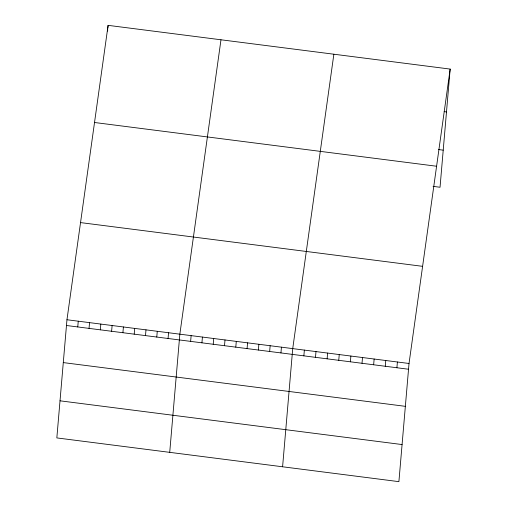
<?xml version="1.0" encoding="UTF-8"?>
<svg xmlns="http://www.w3.org/2000/svg" width="507" height="507" viewBox="0 0 507 507"><rect width="100%" height="100%" fill="white"/><g stroke="black" fill="none" stroke-linecap="round" stroke-linejoin="round"><path stroke-width="0.76" d="M66.962 319.746L56.835 437.915L398.901 481.65L409.029 363.481L450.165 69.085L108.099 25.35L66.962 319.746L409.029 363.481M77.761 326.945L78.255 321.191M107.604 31.104L107.731 29.666M107.852 28.227L108.099 25.35M89.048 328.384L89.543 322.629M100.335 329.829L100.83 324.074M111.622 331.274L112.117 325.519M122.909 332.719L123.404 326.958M134.203 334.157L134.691 328.403M145.49 335.602L145.984 329.848M156.777 337.047L157.271 331.293M168.064 338.492L168.558 332.731M169.718 452.345L179.846 334.176L220.982 39.78M190.638 341.376L191.133 335.621M201.932 342.821L202.42 337.066M213.219 344.266L213.713 338.505M224.506 345.704L225 339.95M235.793 347.149L236.287 341.395M247.08 348.594L247.574 342.84M258.367 350.039L258.862 344.278M269.661 351.478L270.149 345.723M280.948 352.923L281.442 347.168M282.595 466.776L292.729 348.613L333.866 54.217M303.864 355.857L304.358 350.096M315.493 357.34L315.988 351.585M327.123 358.829L327.617 353.075M338.758 360.319L339.246 354.558M350.388 361.802L350.882 356.047M362.017 363.291L362.511 357.536M373.646 364.774L374.141 359.019M385.276 366.263L385.77 360.509M396.905 367.752L397.399 361.998M450.165 69.085L440.038 187.254L433.06 186.361M444.164 111.641L446.496 111.939M438.561 149.565L443.213 150.161M94.524 122.498L436.59 166.239M80.537 222.592L422.604 266.333M66.468 325.5L408.534 369.235M63.293 362.594L405.359 406.335M60.016 400.815L402.083 444.557"/></g></svg>
